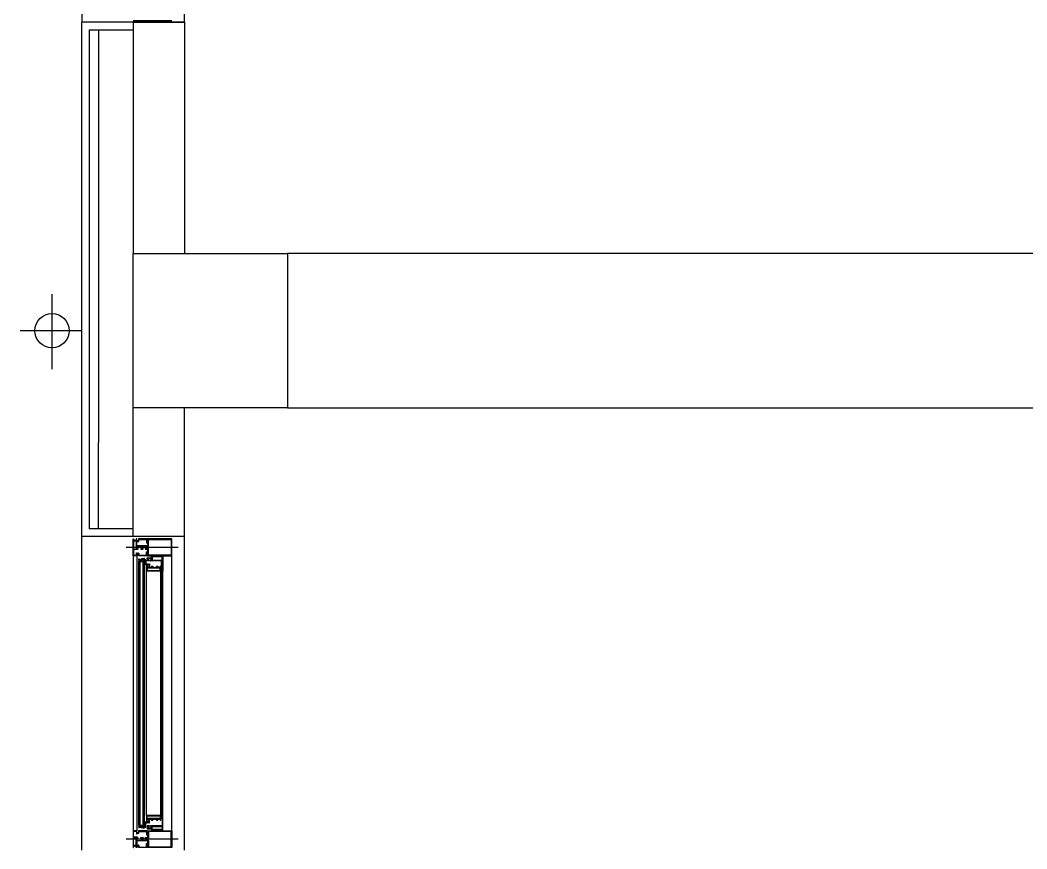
# Model space of a CAD drawing. Header units: millimetres. Extents: x 8456 to 190005487, y 619 to 455456909.
# Drawn here: x 195626 to 196229, y 154340 to 154836 of the extents above; entities that cross this region are included whole.
import ezdxf

# ---------------------------------------------------------------- set-up
doc = ezdxf.new("R2010")
doc.units = ezdxf.units.MM
doc.header["$LTSCALE"] = 400
doc.header["$MEASUREMENT"] = 0
doc.layers.get('0').update_dxf_attribs({"linetype": 'CONTINUOUS'})
for name, color, linetype in [('AA-FIN2', 6, 'CONTINUOUS'), ('AA-HAT-타일', 8, 'CONTINUOUS'), ('AA-WALL-콘크리트', 2, 'CONTINUOUS'), ('AA-WID', 4, 'CONTINUOUS'), ('AA-공통-단열재', 17, 'CONTINUOUS'), ('COL', 2, 'CONTINUOUS')]:
    doc.layers.add(name, color=color, linetype=linetype)
doc.layers.add('Defpoint', color=161, linetype='CONTINUOUS', plot=False)
doc.layers.add('G-창호공차', color=31, linetype='CONTINUOUS', plot=False)

# ---------------------------------------------------------------- blocks, each defined once
blk = doc.blocks.new('A$C2DB436D3')
at = {"color": 8, "ltscale": 100}
blk.add_line((5833.54, 17257.55, 2515.73), (5833.54, 15849.55, 2515.73), dxfattribs=at)
at = {"color": 8}
for p, q in [((7047.94, 15651.55, 2515.73), (6009.54, 15651.55, 2515.73)), ((5808.12, 15552.67, 2515.73), (5808.12, 15616.74, 2515.73)), ((5833.54, 15585.55, 2515.73), (5780.8, 15585.55, 2515.73)), ((6009.54, 15519.55, 2515.73), (7047.94, 15519.55, 2515.73))]:
    blk.add_line(p, q, dxfattribs=at)
blk.add_circle((5808.12, 15585.55, 2515.73), 14.67, dxfattribs=at)
at = {"layer": 'AA-FIN2', "color": 8}
for p, q in [((5877.54, 15849.55, 2515.73), (5833.54, 15849.55, 2515.73)), ((5833.54, 15475.55, 2515.73), (5833.54, 15849.55, 2515.73)), ((5840.14, 15842.95, 2515.73), (5877.54, 15842.95, 2515.73)), ((5840.14, 15482.15, 2515.73), (5840.14, 15842.95, 2515.73)), ((5840.14, 15416.15, 2515.73), (5840.14, 15482.15, 2515.73)), ((5833.54, 15409.55, 2515.73), (5833.54, 15475.55, 2515.73)), ((5877.54, 15409.55, 2515.73), (5833.54, 15409.55, 2515.73)), ((5877.54, 15416.15, 2515.73), (5840.14, 15416.15, 2515.73))]:
    blk.add_line(p, q, dxfattribs=at)
at = {"layer": 'AA-HAT-타일', "color": 8}
for p, q in [((5921.54, 15849.55, 2515.73), (5921.54, 17257.55, 2515.73)), ((5833.54, 15141.15, 2515.73), (5833.54, 15409.55, 2515.73)), ((5921.54, 15141.15, 2515.73), (5921.54, 15409.55, 2515.73))]:
    blk.add_line(p, q, dxfattribs=at)
at = {"layer": 'AA-WALL-콘크리트', "color": 8, "linetype": 'ByBlock', "ltscale": 10}
blk.add_line((5921.54, 15849.55, 2515.73), (5877.54, 15849.55, 2515.73), dxfattribs=at)
at = {"layer": 'AA-WID', "color": 8}
for p, q in [((5915.86, 15400.2, 2515.73), (5871.58, 15400.2, 2515.73)), ((5877.54, 15393.05, 2515.73), (5877.54, 15407.35, 2515.73)), ((5877.54, 15407.35, 2515.73), (5877.87, 15407.35, 2515.73)), ((5877.87, 15407.35, 2515.73), (5877.87, 15405.92, 2515.73)), ((5877.87, 15405.37, 2515.73), (5877.87, 15398.93, 2515.73)), ((5877.98, 15405.81, 2515.73), (5879.95, 15405.81, 2515.73)), ((5879.95, 15405.48, 2515.73), (5877.98, 15405.48, 2515.73)), ((5880.07, 15406.16, 2515.73), (5878.25, 15406.16, 2515.73)), ((5878.25, 15405.83, 2515.73), (5880.07, 15405.83, 2515.73)), ((5880.62, 15407.35, 2515.73), (5880.18, 15407.35, 2515.73)), ((5880.18, 15407.35, 2515.73), (5880.18, 15406.27, 2515.73)), ((5880.18, 15405.72, 2515.73), (5880.18, 15398.99, 2515.73)), ((5880.62, 15405.15, 2515.73), (5880.62, 15407.35, 2515.73)), ((5880.78, 15405.15, 2515.73), (5880.62, 15405.15, 2515.73)), ((5880.62, 15401.85, 2515.73), (5880.62, 15404.82, 2515.73)), ((5880.62, 15404.82, 2515.73), (5880.78, 15404.82, 2515.73)), ((5880.62, 15399.29, 2515.73), (5880.62, 15401.08, 2515.73)), ((5880.69, 15399.26, 2515.73), (5880.69, 15399.59, 2515.73)), ((5880.69, 15399.59, 2515.73), (5881.13, 15399.59, 2515.73)), ((5881.94, 15405.7, 2515.73), (5880.73, 15405.7, 2515.73)), ((5880.73, 15405.7, 2515.73), (5880.73, 15405.26, 2515.73)), ((5880.73, 15405.26, 2515.73), (5882.16, 15405.26, 2515.73)), ((5880.73, 15401.19, 2515.73), (5884.25, 15401.19, 2515.73)), ((5886.82, 15401.63, 2515.73), (5880.84, 15401.63, 2515.73)), ((5881.94, 15407.13, 2515.73), (5881.94, 15405.7, 2515.73)), ((5889.35, 15407.35, 2515.73), (5882.16, 15407.35, 2515.73)), ((5882.38, 15405.48, 2515.73), (5882.38, 15406.91, 2515.73)), ((5882.38, 15406.91, 2515.73), (5888.85, 15406.91, 2515.73)), ((5884.36, 15401.08, 2515.73), (5884.36, 15399.28, 2515.73)), ((5884.8, 15399.39, 2515.73), (5884.8, 15401.02, 2515.73)), ((5884.98, 15401.19, 2515.73), (5885.57, 15401.19, 2515.73)), ((5885.68, 15401.08, 2515.73), (5885.68, 15401.03, 2515.73)), ((5886.01, 15401.03, 2515.73), (5886.01, 15401.08, 2515.73)), ((5886.12, 15401.19, 2515.73), (5887.66, 15401.19, 2515.73)), ((5886.89, 15401.57, 2515.73), (5886.82, 15401.63, 2515.73)), ((5886.96, 15401.63, 2515.73), (5886.89, 15401.57, 2515.73)), ((5889.97, 15401.63, 2515.73), (5886.96, 15401.63, 2515.73)), ((5887.77, 15401.08, 2515.73), (5887.77, 15401.03, 2515.73)), ((5888.1, 15401.03, 2515.73), (5888.1, 15401.08, 2515.73)), ((5888.21, 15401.19, 2515.73), (5888.8, 15401.19, 2515.73)), ((5888.85, 15406.91, 2515.73), (5888.85, 15403.94, 2515.73)), ((5888.85, 15403.94, 2515.73), (5889.35, 15403.94, 2515.73)), ((5888.98, 15401.02, 2515.73), (5888.98, 15399.39, 2515.73)), ((5889.35, 15405.26, 2515.73), (5889.35, 15407.35, 2515.73)), ((5889.35, 15403.94, 2515.73), (5889.35, 15404.6, 2515.73)), ((5889.42, 15407.35, 2515.73), (5889.42, 15405.38, 2515.73)), ((5910.54, 15407.35, 2515.73), (5889.42, 15407.35, 2515.73)), ((5889.42, 15404.48, 2515.73), (5889.42, 15403.72, 2515.73)), ((5889.53, 15403.61, 2515.73), (5889.97, 15403.61, 2515.73)), ((5889.53, 15399.43, 2515.73), (5889.53, 15400.97, 2515.73)), ((5889.64, 15401.08, 2515.73), (5890.52, 15401.08, 2515.73)), ((5889.66, 15405.38, 2515.73), (5889.66, 15405.59, 2515.73)), ((5889.66, 15405.59, 2515.73), (5890.01, 15405.59, 2515.73)), ((5889.66, 15404.27, 2515.73), (5889.66, 15404.48, 2515.73)), ((5890.01, 15404.27, 2515.73), (5889.66, 15404.27, 2515.73)), ((5889.67, 15405.45, 2515.73), (5889.67, 15405.26, 2515.73)), ((5889.67, 15404.6, 2515.73), (5889.67, 15404.42, 2515.73)), ((5889.89, 15405.56, 2515.73), (5889.78, 15405.56, 2515.73)), ((5889.78, 15404.31, 2515.73), (5889.89, 15404.31, 2515.73)), ((5890, 15404.42, 2515.73), (5890, 15405.45, 2515.73)), ((5890.01, 15405.59, 2515.73), (5890.01, 15404.27, 2515.73)), ((5890.08, 15403.5, 2515.73), (5890.08, 15401.74, 2515.73)), ((5890.63, 15401.19, 2515.73), (5890.63, 15406.69, 2515.73)), ((5890.74, 15406.8, 2515.73), (5909.88, 15406.8, 2515.73)), ((5909.99, 15406.69, 2515.73), (5909.99, 15393.71, 2515.73)), ((5910.54, 15393.05, 2515.73), (5910.54, 15407.35, 2515.73)), ((5877.54, 15393.05, 2515.73), (5877.54, 15157.65, 2515.73)), ((5880.62, 15393.05, 2515.73), (5877.54, 15393.05, 2515.73)), ((5877.87, 15398.16, 2515.73), (5877.87, 15393.49, 2515.73)), ((5877.98, 15393.38, 2515.73), (5880.18, 15393.38, 2515.73)), ((5878.09, 15398.71, 2515.73), (5881.02, 15398.71, 2515.73)), ((5881.13, 15398.38, 2515.73), (5878.09, 15398.38, 2515.73)), ((5880.29, 15393.49, 2515.73), (5880.29, 15395.58, 2515.73)), ((5880.29, 15395.58, 2515.73), (5880.78, 15395.58, 2515.73)), ((5880.4, 15398.77, 2515.73), (5880.95, 15398.77, 2515.73)), ((5880.78, 15395.25, 2515.73), (5880.62, 15395.25, 2515.73)), ((5880.62, 15395.25, 2515.73), (5880.62, 15393.05, 2515.73)), ((5880.62, 15393.05, 2515.73), (5880.62, 15157.65, 2515.73)), ((5881.02, 15399.15, 2515.73), (5880.69, 15399.26, 2515.73)), ((5880.95, 15399.1, 2515.73), (5880.69, 15399.19, 2515.73)), ((5880.73, 15394.7, 2515.73), (5880.73, 15395.14, 2515.73)), ((5880.73, 15395.14, 2515.73), (5882.16, 15395.14, 2515.73)), ((5881.94, 15394.7, 2515.73), (5880.73, 15394.7, 2515.73)), ((5880.95, 15398.77, 2515.73), (5880.95, 15399.1, 2515.73)), ((5881.02, 15398.71, 2515.73), (5881.02, 15399.15, 2515.73)), ((5881.35, 15399.37, 2515.73), (5881.35, 15398.6, 2515.73)), ((5881.94, 15393.27, 2515.73), (5881.94, 15394.7, 2515.73)), ((5889.35, 15393.05, 2515.73), (5882.16, 15393.05, 2515.73)), ((5882.38, 15394.92, 2515.73), (5882.38, 15393.49, 2515.73)), ((5882.38, 15393.49, 2515.73), (5888.85, 15393.49, 2515.73)), ((5884.3, 15399.18, 2515.73), (5884.14, 15399.1, 2515.73)), ((5884.14, 15399.1, 2515.73), (5884.14, 15398.77, 2515.73)), ((5884.14, 15398.77, 2515.73), (5885.9, 15398.77, 2515.73)), ((5885.57, 15399.21, 2515.73), (5884.98, 15399.21, 2515.73)), ((5885.68, 15399.38, 2515.73), (5885.68, 15399.32, 2515.73)), ((5886.01, 15398.88, 2515.73), (5886.01, 15399.38, 2515.73)), ((5887.77, 15399.38, 2515.73), (5887.77, 15398.88, 2515.73)), ((5887.88, 15398.77, 2515.73), (5889.97, 15398.77, 2515.73)), ((5888.1, 15399.32, 2515.73), (5888.1, 15399.38, 2515.73)), ((5888.8, 15399.21, 2515.73), (5888.21, 15399.21, 2515.73)), ((5888.85, 15393.49, 2515.73), (5888.85, 15396.46, 2515.73)), ((5888.85, 15396.46, 2515.73), (5889.35, 15396.46, 2515.73)), ((5889.35, 15396.46, 2515.73), (5889.35, 15395.8, 2515.73)), ((5889.35, 15395.14, 2515.73), (5889.35, 15393.05, 2515.73)), ((5889.42, 15397, 2515.73), (5889.42, 15395.92, 2515.73)), ((5889.42, 15395.02, 2515.73), (5889.42, 15393.05, 2515.73)), ((5889.42, 15393.05, 2515.73), (5910.54, 15393.05, 2515.73)), ((5889.42, 15390.41, 2515.73), (5889.42, 15391.18, 2515.73)), ((5889.42, 15391.18, 2515.73), (5891.77, 15391.18, 2515.73)), ((5890.52, 15399.32, 2515.73), (5889.64, 15399.32, 2515.73)), ((5889.66, 15395.92, 2515.73), (5889.66, 15396.13, 2515.73)), ((5889.66, 15396.13, 2515.73), (5890.01, 15396.13, 2515.73)), ((5889.66, 15394.81, 2515.73), (5889.66, 15395.02, 2515.73)), ((5890.01, 15394.81, 2515.73), (5889.66, 15394.81, 2515.73)), ((5889.67, 15395.8, 2515.73), (5889.67, 15395.99, 2515.73)), ((5889.67, 15394.96, 2515.73), (5889.67, 15395.14, 2515.73)), ((5889.75, 15396.68, 2515.73), (5889.75, 15397, 2515.73)), ((5889.78, 15396.1, 2515.73), (5889.89, 15396.1, 2515.73)), ((5889.89, 15394.85, 2515.73), (5889.78, 15394.85, 2515.73)), ((5889.97, 15396.57, 2515.73), (5889.86, 15396.57, 2515.73)), ((5890, 15395.99, 2515.73), (5890, 15394.96, 2515.73)), ((5890.01, 15396.13, 2515.73), (5890.01, 15394.81, 2515.73)), ((5890.08, 15398.66, 2515.73), (5890.08, 15396.68, 2515.73)), ((5890.63, 15393.71, 2515.73), (5890.63, 15399.21, 2515.73)), ((5909.88, 15393.6, 2515.73), (5890.74, 15393.6, 2515.73)), ((5891.77, 15391.18, 2515.73), (5891.84, 15391.12, 2515.73)), ((5891.84, 15391.12, 2515.73), (5891.91, 15391.18, 2515.73)), ((5891.91, 15391.18, 2515.73), (5893.05, 15391.18, 2515.73)), ((5893.16, 15391.29, 2515.73), (5893.16, 15392.39, 2515.73)), ((5893.16, 15392.39, 2515.73), (5894.92, 15392.39, 2515.73)), ((5893.71, 15391.95, 2515.73), (5893.71, 15389.2, 2515.73)), ((5902.4, 15391.95, 2515.73), (5893.71, 15391.95, 2515.73)), ((5894.92, 15392.39, 2515.73), (5894.92, 15392.83, 2515.73)), ((5895.36, 15392.83, 2515.73), (5895.36, 15392.39, 2515.73)), ((5895.36, 15392.39, 2515.73), (5901.08, 15392.39, 2515.73)), ((5901.08, 15392.39, 2515.73), (5901.08, 15392.83, 2515.73)), ((5901.52, 15392.83, 2515.73), (5901.52, 15392.39, 2515.73)), ((5901.52, 15392.39, 2515.73), (5902.84, 15392.39, 2515.73)), ((5902.4, 15389.2, 2515.73), (5902.4, 15391.95, 2515.73)), ((5902.84, 15392.39, 2515.73), (5902.84, 15379.85, 2515.73)), ((5910.54, 15157.65, 2515.73), (5910.54, 15393.05, 2515.73)), ((5882.38, 15389.44, 2515.73), (5882.38, 15390.3, 2515.73)), ((5884.36, 15389.44, 2515.73), (5882.38, 15389.44, 2515.73)), ((5882.38, 15162.57, 2515.73), (5882.38, 15388.13, 2515.73)), ((5882.38, 15388.13, 2515.73), (5887.22, 15388.13, 2515.73)), ((5882.44, 15390.37, 2515.73), (5882.64, 15390.37, 2515.73)), ((5882.6, 15388.13, 2515.73), (5887.88, 15388.67, 2515.73)), ((5887.88, 15388.67, 2515.73), (5882.6, 15388.67, 2515.73)), ((5882.6, 15388.67, 2515.73), (5882.6, 15388.13, 2515.73)), ((5882.6, 15388.13, 2515.73), (5887.88, 15388.13, 2515.73)), ((5882.71, 15390.3, 2515.73), (5882.71, 15389.88, 2515.73)), ((5882.71, 15389.88, 2515.73), (5884.76, 15389.88, 2515.73)), ((5883.48, 15162.57, 2515.73), (5883.48, 15388.13, 2515.73)), ((5884.36, 15388.67, 2515.73), (5884.36, 15389.44, 2515.73)), ((5885.09, 15388.67, 2515.73), (5884.36, 15388.67, 2515.73)), ((5887.88, 15389.44, 2515.73), (5884.65, 15389.44, 2515.73)), ((5884.65, 15389.44, 2515.73), (5884.65, 15388.96, 2515.73)), ((5884.65, 15388.96, 2515.73), (5885.09, 15388.96, 2515.73)), ((5884.76, 15389.88, 2515.73), (5884.76, 15390.59, 2515.73)), ((5884.76, 15390.59, 2515.73), (5885.42, 15390.59, 2515.73)), ((5885.09, 15388.96, 2515.73), (5885.09, 15388.67, 2515.73)), ((5885.42, 15390.21, 2515.73), (5885.2, 15390.21, 2515.73)), ((5885.2, 15390.21, 2515.73), (5885.2, 15389.88, 2515.73)), ((5885.2, 15389.88, 2515.73), (5885.52, 15389.88, 2515.73)), ((5885.52, 15389.88, 2515.73), (5886.01, 15389.88, 2515.73)), ((5885.53, 15390.48, 2515.73), (5885.53, 15390.32, 2515.73)), ((5887.22, 15388.13, 2515.73), (5885.9, 15388.13, 2515.73)), ((5886.01, 15389.88, 2515.73), (5886.01, 15390.59, 2515.73)), ((5886.01, 15390.59, 2515.73), (5887, 15390.59, 2515.73)), ((5886.12, 15162.57, 2515.73), (5886.12, 15388.13, 2515.73)), ((5887, 15390.21, 2515.73), (5886.45, 15390.21, 2515.73)), ((5886.45, 15390.21, 2515.73), (5886.45, 15389.88, 2515.73)), ((5886.45, 15389.88, 2515.73), (5888.32, 15389.88, 2515.73)), ((5887.11, 15390.48, 2515.73), (5887.11, 15390.32, 2515.73)), ((5887.22, 15162.57, 2515.73), (5887.22, 15388.13, 2515.73)), ((5887.44, 15388.67, 2515.73), (5887.44, 15388.96, 2515.73)), ((5887.44, 15388.96, 2515.73), (5887.88, 15388.96, 2515.73)), ((5887.88, 15388.67, 2515.73), (5887.44, 15388.67, 2515.73)), ((5887.88, 15388.96, 2515.73), (5887.88, 15389.44, 2515.73)), ((5887.88, 15388.13, 2515.73), (5887.88, 15388.67, 2515.73)), ((5887.88, 15385.63, 2515.73), (5887.88, 15388.67, 2515.73)), ((5888.98, 15385.63, 2515.73), (5887.88, 15385.63, 2515.73)), ((5888.32, 15389.88, 2515.73), (5888.32, 15386.07, 2515.73)), ((5888.32, 15386.07, 2515.73), (5889.75, 15386.07, 2515.73)), ((5888.87, 15383.15, 2515.73), (5888.98, 15383.15, 2515.73)), ((5888.98, 15382.82, 2515.73), (5888.87, 15382.82, 2515.73)), ((5888.98, 15384.1, 2515.73), (5888.98, 15385.63, 2515.73)), ((5889.42, 15384.49, 2515.73), (5888.98, 15384.49, 2515.73)), ((5889.05, 15384.03, 2515.73), (5888.98, 15384.1, 2515.73)), ((5888.98, 15383.97, 2515.73), (5889.05, 15384.03, 2515.73)), ((5888.98, 15383.15, 2515.73), (5888.98, 15383.97, 2515.73)), ((5888.98, 15170.85, 2515.73), (5888.98, 15382.82, 2515.73)), ((5888.98, 15379.85, 2515.73), (5888.98, 15382.82, 2515.73)), ((5889.42, 15388.76, 2515.73), (5889.42, 15389.53, 2515.73)), ((5891.16, 15388.76, 2515.73), (5889.42, 15388.76, 2515.73)), ((5889.42, 15385, 2515.73), (5889.42, 15384.93, 2515.73)), ((5889.42, 15384.49, 2515.73), (5889.42, 15383.57, 2515.73)), ((5889.42, 15383.13, 2515.73), (5889.42, 15383.06, 2515.73)), ((5900.64, 15382.49, 2515.73), (5889.42, 15382.49, 2515.73)), ((5889.42, 15382.49, 2515.73), (5889.42, 15380.29, 2515.73)), ((5889.53, 15389.64, 2515.73), (5889.53, 15389.64, 2515.73)), ((5890.83, 15385.13, 2515.73), (5889.55, 15385.13, 2515.73)), ((5889.55, 15382.93, 2515.73), (5890.83, 15382.93, 2515.73)), ((5889.75, 15385.85, 2515.73), (5889.56, 15385.85, 2515.73)), ((5889.56, 15385.57, 2515.73), (5890.91, 15385.57, 2515.73)), ((5889.97, 15390.74, 2515.73), (5889.64, 15390.74, 2515.73)), ((5889.64, 15390.74, 2515.73), (5889.64, 15390.41, 2515.73)), ((5889.64, 15389.53, 2515.73), (5889.64, 15389.2, 2515.73)), ((5889.64, 15389.2, 2515.73), (5889.97, 15389.2, 2515.73)), ((5889.97, 15389.2, 2515.73), (5889.97, 15390.74, 2515.73)), ((5890.41, 15390.63, 2515.73), (5890.41, 15389.31, 2515.73)), ((5891.05, 15390.74, 2515.73), (5890.52, 15390.74, 2515.73)), ((5890.52, 15389.2, 2515.73), (5891.05, 15389.2, 2515.73)), ((5890.72, 15386.07, 2515.73), (5891.4, 15386.07, 2515.73)), ((5890.91, 15385.85, 2515.73), (5890.72, 15385.85, 2515.73)), ((5891.29, 15384.6, 2515.73), (5890.85, 15384.6, 2515.73)), ((5890.85, 15383.46, 2515.73), (5891.29, 15383.46, 2515.73)), ((5890.96, 15384.93, 2515.73), (5890.96, 15385, 2515.73)), ((5890.96, 15383.06, 2515.73), (5890.96, 15383.13, 2515.73)), ((5891.05, 15390.63, 2515.73), (5891.05, 15390.74, 2515.73)), ((5891.05, 15389.2, 2515.73), (5891.05, 15389.31, 2515.73)), ((5892.41, 15390.74, 2515.73), (5891.27, 15390.74, 2515.73)), ((5891.27, 15390.74, 2515.73), (5891.27, 15390.63, 2515.73)), ((5891.27, 15389.31, 2515.73), (5891.27, 15388.87, 2515.73)), ((5891.4, 15386.07, 2515.73), (5891.4, 15384.71, 2515.73)), ((5891.4, 15383.35, 2515.73), (5891.4, 15382.93, 2515.73)), ((5891.4, 15382.93, 2515.73), (5893.27, 15382.93, 2515.73)), ((5892.41, 15390.63, 2515.73), (5892.41, 15390.74, 2515.73)), ((5892.41, 15388.87, 2515.73), (5892.41, 15389.31, 2515.73)), ((5902.18, 15388.76, 2515.73), (5892.52, 15388.76, 2515.73)), ((5893.16, 15390.74, 2515.73), (5892.63, 15390.74, 2515.73)), ((5892.63, 15390.74, 2515.73), (5892.63, 15390.63, 2515.73)), ((5892.63, 15389.31, 2515.73), (5892.63, 15389.2, 2515.73)), ((5892.63, 15389.2, 2515.73), (5893.16, 15389.2, 2515.73)), ((5893.27, 15389.31, 2515.73), (5893.27, 15390.63, 2515.73)), ((5893.27, 15382.93, 2515.73), (5893.27, 15384.03, 2515.73)), ((5893.27, 15384.03, 2515.73), (5894.26, 15384.03, 2515.73)), ((5893.71, 15389.2, 2515.73), (5902.4, 15389.2, 2515.73)), ((5894.26, 15383.59, 2515.73), (5893.71, 15383.59, 2515.73)), ((5893.71, 15383.59, 2515.73), (5893.71, 15382.93, 2515.73)), ((5893.71, 15382.93, 2515.73), (5898.11, 15382.93, 2515.73)), ((5894.26, 15384.03, 2515.73), (5894.26, 15383.59, 2515.73)), ((5897.56, 15383.59, 2515.73), (5897.56, 15384.03, 2515.73)), ((5897.56, 15384.03, 2515.73), (5898.55, 15384.03, 2515.73)), ((5898.11, 15383.59, 2515.73), (5897.56, 15383.59, 2515.73)), ((5898.11, 15382.93, 2515.73), (5898.11, 15383.59, 2515.73)), ((5898.55, 15384.03, 2515.73), (5898.55, 15382.93, 2515.73)), ((5898.55, 15382.93, 2515.73), (5900.64, 15382.93, 2515.73)), ((5900.64, 15382.93, 2515.73), (5900.64, 15384.03, 2515.73)), ((5900.64, 15384.03, 2515.73), (5901.08, 15384.03, 2515.73)), ((5900.64, 15380.29, 2515.73), (5900.64, 15382.49, 2515.73)), ((5901.08, 15384.03, 2515.73), (5901.08, 15379.85, 2515.73)), ((5901.74, 15167.88, 2515.73), (5901.74, 15388.76, 2515.73)), ((5901.74, 15381.72, 2515.73), (5901.74, 15382.49, 2515.73)), ((5901.74, 15382.49, 2515.73), (5902.4, 15382.49, 2515.73)), ((5902.4, 15382.49, 2515.73), (5902.4, 15388.54, 2515.73)), ((5901.08, 15379.85, 2515.73), (5888.98, 15379.85, 2515.73)), ((5889.42, 15380.29, 2515.73), (5900.64, 15380.29, 2515.73)), ((5901.08, 15170.85, 2515.73), (5901.08, 15379.85, 2515.73)), ((5901.74, 15379.85, 2515.73), (5901.74, 15380.62, 2515.73)), ((5902.84, 15379.85, 2515.73), (5901.74, 15379.85, 2515.73)), ((5902.4, 15382.05, 2515.73), (5902.07, 15382.05, 2515.73)), ((5902.07, 15382.05, 2515.73), (5902.07, 15381.72, 2515.73)), ((5902.07, 15380.62, 2515.73), (5902.07, 15380.29, 2515.73)), ((5902.07, 15380.29, 2515.73), (5902.4, 15380.29, 2515.73)), ((5902.4, 15380.29, 2515.73), (5902.4, 15382.05, 2515.73)), ((5902.84, 15167.88, 2515.73), (5902.84, 15379.85, 2515.73)), ((5888.98, 15167.88, 2515.73), (5888.87, 15167.88, 2515.73)), ((5888.87, 15167.55, 2515.73), (5888.98, 15167.55, 2515.73)), ((5901.08, 15170.85, 2515.73), (5888.98, 15170.85, 2515.73)), ((5888.98, 15170.85, 2515.73), (5888.98, 15167.88, 2515.73)), ((5888.98, 15167.55, 2515.73), (5888.98, 15166.74, 2515.73)), ((5889.42, 15168.21, 2515.73), (5889.42, 15170.41, 2515.73)), ((5889.42, 15170.41, 2515.73), (5900.64, 15170.41, 2515.73)), ((5900.64, 15168.21, 2515.73), (5889.42, 15168.21, 2515.73)), ((5889.42, 15167.57, 2515.73), (5889.42, 15167.64, 2515.73)), ((5889.42, 15166.21, 2515.73), (5889.42, 15167.13, 2515.73)), ((5889.55, 15167.77, 2515.73), (5890.83, 15167.77, 2515.73)), ((5890.85, 15167.24, 2515.73), (5891.29, 15167.24, 2515.73)), ((5890.96, 15167.64, 2515.73), (5890.96, 15167.57, 2515.73)), ((5891.4, 15167.35, 2515.73), (5891.4, 15167.77, 2515.73)), ((5891.4, 15167.77, 2515.73), (5893.27, 15167.77, 2515.73)), ((5893.27, 15167.77, 2515.73), (5893.27, 15166.67, 2515.73)), ((5893.71, 15167.11, 2515.73), (5893.71, 15167.77, 2515.73)), ((5893.71, 15167.77, 2515.73), (5898.11, 15167.77, 2515.73)), ((5894.26, 15167.11, 2515.73), (5893.71, 15167.11, 2515.73)), ((5894.26, 15166.67, 2515.73), (5894.26, 15167.11, 2515.73)), ((5898.11, 15167.11, 2515.73), (5897.56, 15167.11, 2515.73)), ((5897.56, 15167.11, 2515.73), (5897.56, 15166.67, 2515.73)), ((5898.11, 15167.77, 2515.73), (5898.11, 15167.11, 2515.73)), ((5898.55, 15166.67, 2515.73), (5898.55, 15167.77, 2515.73)), ((5898.55, 15167.77, 2515.73), (5900.64, 15167.77, 2515.73)), ((5900.64, 15170.41, 2515.73), (5900.64, 15168.21, 2515.73)), ((5900.64, 15167.77, 2515.73), (5900.64, 15166.67, 2515.73)), ((5901.08, 15166.67, 2515.73), (5901.08, 15170.85, 2515.73)), ((5901.74, 15170.85, 2515.73), (5901.74, 15170.08, 2515.73)), ((5902.84, 15170.85, 2515.73), (5901.74, 15170.85, 2515.73)), ((5901.74, 15168.98, 2515.73), (5901.74, 15168.21, 2515.73)), ((5901.74, 15168.21, 2515.73), (5902.4, 15168.21, 2515.73)), ((5902.07, 15170.08, 2515.73), (5902.07, 15170.41, 2515.73)), ((5902.07, 15170.41, 2515.73), (5902.4, 15170.41, 2515.73)), ((5902.07, 15168.65, 2515.73), (5902.07, 15168.98, 2515.73)), ((5902.4, 15168.65, 2515.73), (5902.07, 15168.65, 2515.73)), ((5902.4, 15170.41, 2515.73), (5902.4, 15168.65, 2515.73)), ((5902.4, 15168.21, 2515.73), (5902.4, 15162.16, 2515.73)), ((5902.84, 15158.31, 2515.73), (5902.84, 15170.85, 2515.73)), ((5882.38, 15162.57, 2515.73), (5887.22, 15162.57, 2515.73)), ((5884.36, 15161.26, 2515.73), (5882.38, 15161.26, 2515.73)), ((5882.38, 15161.26, 2515.73), (5882.38, 15160.4, 2515.73)), ((5882.44, 15160.34, 2515.73), (5882.64, 15160.34, 2515.73)), ((5882.6, 15162.57, 2515.73), (5887.88, 15162.03, 2515.73)), ((5882.6, 15162.57, 2515.73), (5887.88, 15162.57, 2515.73)), ((5882.6, 15162.03, 2515.73), (5882.6, 15162.57, 2515.73)), ((5887.88, 15162.03, 2515.73), (5882.6, 15162.03, 2515.73)), ((5882.71, 15160.4, 2515.73), (5882.71, 15160.82, 2515.73)), ((5882.71, 15160.82, 2515.73), (5884.76, 15160.82, 2515.73)), ((5885.09, 15162.03, 2515.73), (5884.36, 15162.03, 2515.73)), ((5884.36, 15162.03, 2515.73), (5884.36, 15161.26, 2515.73)), ((5884.65, 15161.26, 2515.73), (5884.65, 15161.74, 2515.73)), ((5884.65, 15161.74, 2515.73), (5885.09, 15161.74, 2515.73)), ((5887.88, 15161.26, 2515.73), (5884.65, 15161.26, 2515.73)), ((5884.76, 15160.82, 2515.73), (5884.76, 15160.12, 2515.73)), ((5884.76, 15160.12, 2515.73), (5885.42, 15160.12, 2515.73)), ((5885.09, 15161.74, 2515.73), (5885.09, 15162.03, 2515.73)), ((5885.2, 15160.49, 2515.73), (5885.2, 15160.82, 2515.73)), ((5885.2, 15160.82, 2515.73), (5885.52, 15160.82, 2515.73)), ((5885.42, 15160.49, 2515.73), (5885.2, 15160.49, 2515.73)), ((5885.52, 15160.82, 2515.73), (5886.01, 15160.82, 2515.73)), ((5885.53, 15160.23, 2515.73), (5885.53, 15160.38, 2515.73)), ((5887.22, 15162.57, 2515.73), (5885.9, 15162.57, 2515.73)), ((5886.01, 15160.82, 2515.73), (5886.01, 15160.12, 2515.73)), ((5886.01, 15160.12, 2515.73), (5887, 15160.12, 2515.73)), ((5886.45, 15160.49, 2515.73), (5886.45, 15160.82, 2515.73)), ((5886.45, 15160.82, 2515.73), (5888.32, 15160.82, 2515.73)), ((5887, 15160.49, 2515.73), (5886.45, 15160.49, 2515.73)), ((5887.11, 15160.23, 2515.73), (5887.11, 15160.38, 2515.73)), ((5887.88, 15162.03, 2515.73), (5887.44, 15162.03, 2515.73)), ((5887.44, 15162.03, 2515.73), (5887.44, 15161.74, 2515.73)), ((5887.44, 15161.74, 2515.73), (5887.88, 15161.74, 2515.73)), ((5888.98, 15165.08, 2515.73), (5887.88, 15165.08, 2515.73)), ((5887.88, 15165.08, 2515.73), (5887.88, 15162.03, 2515.73)), ((5887.88, 15162.57, 2515.73), (5887.88, 15162.03, 2515.73)), ((5887.88, 15161.74, 2515.73), (5887.88, 15161.26, 2515.73)), ((5888.32, 15160.82, 2515.73), (5888.32, 15164.64, 2515.73)), ((5888.32, 15164.64, 2515.73), (5889.75, 15164.64, 2515.73)), ((5888.98, 15166.74, 2515.73), (5889.05, 15166.67, 2515.73)), ((5889.05, 15166.67, 2515.73), (5888.98, 15166.61, 2515.73)), ((5888.98, 15166.61, 2515.73), (5888.98, 15165.08, 2515.73)), ((5889.42, 15166.21, 2515.73), (5888.98, 15166.21, 2515.73)), ((5889.42, 15165.7, 2515.73), (5889.42, 15165.77, 2515.73)), ((5891.16, 15161.94, 2515.73), (5889.42, 15161.94, 2515.73)), ((5889.42, 15161.94, 2515.73), (5889.42, 15161.17, 2515.73)), ((5889.42, 15160.29, 2515.73), (5889.42, 15159.52, 2515.73)), ((5889.42, 15159.52, 2515.73), (5891.77, 15159.52, 2515.73)), ((5889.53, 15161.06, 2515.73), (5889.53, 15161.06, 2515.73)), ((5890.83, 15165.57, 2515.73), (5889.55, 15165.57, 2515.73)), ((5889.56, 15165.13, 2515.73), (5890.91, 15165.13, 2515.73)), ((5889.75, 15164.86, 2515.73), (5889.56, 15164.86, 2515.73)), ((5889.64, 15161.17, 2515.73), (5889.64, 15161.5, 2515.73)), ((5889.64, 15161.5, 2515.73), (5889.97, 15161.5, 2515.73)), ((5889.64, 15159.96, 2515.73), (5889.64, 15160.29, 2515.73)), ((5889.97, 15159.96, 2515.73), (5889.64, 15159.96, 2515.73)), ((5889.97, 15161.5, 2515.73), (5889.97, 15159.96, 2515.73)), ((5890.41, 15160.07, 2515.73), (5890.41, 15161.39, 2515.73)), ((5890.52, 15161.5, 2515.73), (5891.05, 15161.5, 2515.73)), ((5891.05, 15159.96, 2515.73), (5890.52, 15159.96, 2515.73)), ((5890.91, 15164.86, 2515.73), (5890.72, 15164.86, 2515.73)), ((5890.72, 15164.64, 2515.73), (5891.4, 15164.64, 2515.73)), ((5891.29, 15166.1, 2515.73), (5890.85, 15166.1, 2515.73)), ((5890.96, 15165.77, 2515.73), (5890.96, 15165.7, 2515.73)), ((5891.05, 15161.5, 2515.73), (5891.05, 15161.39, 2515.73)), ((5891.05, 15160.07, 2515.73), (5891.05, 15159.96, 2515.73)), ((5891.27, 15161.39, 2515.73), (5891.27, 15161.83, 2515.73)), ((5891.27, 15159.96, 2515.73), (5891.27, 15160.07, 2515.73)), ((5892.41, 15159.96, 2515.73), (5891.27, 15159.96, 2515.73)), ((5891.4, 15164.64, 2515.73), (5891.4, 15165.99, 2515.73)), ((5891.77, 15159.52, 2515.73), (5891.84, 15159.59, 2515.73)), ((5891.84, 15159.59, 2515.73), (5891.91, 15159.52, 2515.73)), ((5891.91, 15159.52, 2515.73), (5893.05, 15159.52, 2515.73)), ((5892.41, 15161.83, 2515.73), (5892.41, 15161.39, 2515.73)), ((5892.41, 15160.07, 2515.73), (5892.41, 15159.96, 2515.73)), ((5902.18, 15161.94, 2515.73), (5892.52, 15161.94, 2515.73)), ((5892.63, 15161.39, 2515.73), (5892.63, 15161.5, 2515.73)), ((5892.63, 15161.5, 2515.73), (5893.16, 15161.5, 2515.73)), ((5892.63, 15159.96, 2515.73), (5892.63, 15160.07, 2515.73)), ((5893.16, 15159.96, 2515.73), (5892.63, 15159.96, 2515.73)), ((5893.16, 15159.41, 2515.73), (5893.16, 15158.31, 2515.73)), ((5893.27, 15166.67, 2515.73), (5894.26, 15166.67, 2515.73)), ((5893.27, 15161.39, 2515.73), (5893.27, 15160.07, 2515.73)), ((5893.71, 15158.75, 2515.73), (5893.71, 15161.5, 2515.73)), ((5893.71, 15161.5, 2515.73), (5902.4, 15161.5, 2515.73)), ((5902.4, 15158.75, 2515.73), (5893.71, 15158.75, 2515.73)), ((5897.56, 15166.67, 2515.73), (5898.55, 15166.67, 2515.73)), ((5900.64, 15166.67, 2515.73), (5901.08, 15166.67, 2515.73)), ((5902.4, 15161.5, 2515.73), (5902.4, 15158.75, 2515.73)), ((5915.86, 15150.5, 2515.73), (5871.58, 15150.5, 2515.73)), ((5880.62, 15157.65, 2515.73), (5877.54, 15157.65, 2515.73)), ((5877.54, 15157.65, 2515.73), (5877.54, 15143.35, 2515.73)), ((5877.87, 15152.55, 2515.73), (5877.87, 15157.21, 2515.73)), ((5877.87, 15145.33, 2515.73), (5877.87, 15151.78, 2515.73)), ((5877.98, 15157.32, 2515.73), (5880.18, 15157.32, 2515.73)), ((5881.13, 15152.33, 2515.73), (5878.09, 15152.33, 2515.73)), ((5878.09, 15152, 2515.73), (5881.02, 15152, 2515.73)), ((5880.18, 15144.98, 2515.73), (5880.18, 15151.71, 2515.73)), ((5880.29, 15157.21, 2515.73), (5880.29, 15155.12, 2515.73)), ((5880.29, 15155.12, 2515.73), (5880.78, 15155.12, 2515.73)), ((5880.4, 15151.93, 2515.73), (5880.95, 15151.93, 2515.73)), ((5880.62, 15155.45, 2515.73), (5880.62, 15157.65, 2515.73)), ((5880.78, 15155.45, 2515.73), (5880.62, 15155.45, 2515.73)), ((5880.62, 15151.41, 2515.73), (5880.62, 15149.62, 2515.73)), ((5880.95, 15151.6, 2515.73), (5880.69, 15151.52, 2515.73)), ((5881.02, 15151.55, 2515.73), (5880.69, 15151.44, 2515.73)), ((5880.69, 15151.44, 2515.73), (5880.69, 15151.11, 2515.73)), ((5880.69, 15151.11, 2515.73), (5881.13, 15151.11, 2515.73)), ((5881.94, 15156, 2515.73), (5880.73, 15156, 2515.73)), ((5880.73, 15156, 2515.73), (5880.73, 15155.56, 2515.73)), ((5880.73, 15155.56, 2515.73), (5882.16, 15155.56, 2515.73)), ((5880.95, 15151.93, 2515.73), (5880.95, 15151.6, 2515.73)), ((5881.02, 15152, 2515.73), (5881.02, 15151.55, 2515.73)), ((5881.35, 15151.33, 2515.73), (5881.35, 15152.11, 2515.73)), ((5881.94, 15157.43, 2515.73), (5881.94, 15156, 2515.73)), ((5889.35, 15157.65, 2515.73), (5882.16, 15157.65, 2515.73)), ((5882.38, 15155.78, 2515.73), (5882.38, 15157.21, 2515.73)), ((5882.38, 15157.21, 2515.73), (5888.85, 15157.21, 2515.73)), ((5884.14, 15151.6, 2515.73), (5884.14, 15151.93, 2515.73)), ((5884.14, 15151.93, 2515.73), (5885.9, 15151.93, 2515.73)), ((5884.3, 15151.52, 2515.73), (5884.14, 15151.6, 2515.73)), ((5884.36, 15149.62, 2515.73), (5884.36, 15151.42, 2515.73)), ((5884.8, 15151.32, 2515.73), (5884.8, 15149.69, 2515.73)), ((5885.57, 15151.49, 2515.73), (5884.98, 15151.49, 2515.73)), ((5885.68, 15151.33, 2515.73), (5885.68, 15151.38, 2515.73)), ((5886.01, 15151.82, 2515.73), (5886.01, 15151.33, 2515.73)), ((5887.77, 15151.33, 2515.73), (5887.77, 15151.82, 2515.73)), ((5887.88, 15151.93, 2515.73), (5889.97, 15151.93, 2515.73)), ((5888.1, 15151.38, 2515.73), (5888.1, 15151.33, 2515.73)), ((5888.8, 15151.49, 2515.73), (5888.21, 15151.49, 2515.73)), ((5888.85, 15157.21, 2515.73), (5888.85, 15154.24, 2515.73)), ((5888.85, 15154.24, 2515.73), (5889.35, 15154.24, 2515.73)), ((5888.98, 15149.69, 2515.73), (5888.98, 15151.32, 2515.73)), ((5889.35, 15155.56, 2515.73), (5889.35, 15157.65, 2515.73)), ((5889.35, 15154.24, 2515.73), (5889.35, 15154.9, 2515.73)), ((5889.42, 15155.68, 2515.73), (5889.42, 15157.65, 2515.73)), ((5889.42, 15157.65, 2515.73), (5910.54, 15157.65, 2515.73)), ((5889.42, 15153.7, 2515.73), (5889.42, 15154.78, 2515.73)), ((5889.53, 15151.27, 2515.73), (5889.53, 15149.73, 2515.73)), ((5890.52, 15151.38, 2515.73), (5889.64, 15151.38, 2515.73)), ((5890.01, 15155.89, 2515.73), (5889.66, 15155.89, 2515.73)), ((5889.66, 15155.89, 2515.73), (5889.66, 15155.68, 2515.73)), ((5889.66, 15154.78, 2515.73), (5889.66, 15154.57, 2515.73)), ((5889.66, 15154.57, 2515.73), (5890.01, 15154.57, 2515.73)), ((5889.67, 15155.75, 2515.73), (5889.67, 15155.56, 2515.73)), ((5889.67, 15154.9, 2515.73), (5889.67, 15154.72, 2515.73)), ((5889.75, 15154.02, 2515.73), (5889.75, 15153.7, 2515.73)), ((5889.89, 15155.86, 2515.73), (5889.78, 15155.86, 2515.73)), ((5889.78, 15154.61, 2515.73), (5889.89, 15154.61, 2515.73)), ((5889.97, 15154.13, 2515.73), (5889.86, 15154.13, 2515.73)), ((5890, 15154.72, 2515.73), (5890, 15155.75, 2515.73)), ((5890.01, 15154.57, 2515.73), (5890.01, 15155.89, 2515.73)), ((5890.08, 15152.04, 2515.73), (5890.08, 15154.02, 2515.73)), ((5890.63, 15156.99, 2515.73), (5890.63, 15151.49, 2515.73)), ((5909.88, 15157.1, 2515.73), (5890.74, 15157.1, 2515.73)), ((5893.16, 15158.31, 2515.73), (5894.92, 15158.31, 2515.73)), ((5894.92, 15158.31, 2515.73), (5894.92, 15157.87, 2515.73)), ((5895.36, 15157.87, 2515.73), (5895.36, 15158.31, 2515.73)), ((5895.36, 15158.31, 2515.73), (5901.08, 15158.31, 2515.73)), ((5901.08, 15158.31, 2515.73), (5901.08, 15157.87, 2515.73)), ((5901.52, 15157.87, 2515.73), (5901.52, 15158.31, 2515.73)), ((5901.52, 15158.31, 2515.73), (5902.84, 15158.31, 2515.73)), ((5909.99, 15144.01, 2515.73), (5909.99, 15156.99, 2515.73)), ((5910.54, 15157.65, 2515.73), (5910.54, 15143.35, 2515.73)), ((5877.54, 15143.35, 2515.73), (5877.87, 15143.35, 2515.73)), ((5877.87, 15143.35, 2515.73), (5877.87, 15144.78, 2515.73)), ((5879.95, 15145.22, 2515.73), (5877.98, 15145.22, 2515.73)), ((5877.98, 15144.89, 2515.73), (5879.95, 15144.89, 2515.73)), ((5878.25, 15144.87, 2515.73), (5880.07, 15144.87, 2515.73)), ((5880.07, 15144.54, 2515.73), (5878.25, 15144.54, 2515.73)), ((5880.18, 15143.35, 2515.73), (5880.18, 15144.43, 2515.73)), ((5880.62, 15143.35, 2515.73), (5880.18, 15143.35, 2515.73)), ((5880.62, 15148.85, 2515.73), (5880.62, 15145.88, 2515.73)), ((5880.62, 15145.88, 2515.73), (5880.78, 15145.88, 2515.73)), ((5880.78, 15145.55, 2515.73), (5880.62, 15145.55, 2515.73)), ((5880.62, 15145.55, 2515.73), (5880.62, 15143.35, 2515.73)), ((5880.73, 15149.51, 2515.73), (5884.25, 15149.51, 2515.73)), ((5880.73, 15145, 2515.73), (5880.73, 15145.44, 2515.73)), ((5880.73, 15145.44, 2515.73), (5882.16, 15145.44, 2515.73)), ((5881.94, 15145, 2515.73), (5880.73, 15145, 2515.73)), ((5886.82, 15149.07, 2515.73), (5880.84, 15149.07, 2515.73)), ((5881.94, 15143.57, 2515.73), (5881.94, 15145, 2515.73)), ((5889.35, 15143.35, 2515.73), (5882.16, 15143.35, 2515.73)), ((5882.38, 15145.22, 2515.73), (5882.38, 15143.79, 2515.73)), ((5882.38, 15143.79, 2515.73), (5888.85, 15143.79, 2515.73)), ((5884.98, 15149.51, 2515.73), (5885.57, 15149.51, 2515.73)), ((5885.68, 15149.62, 2515.73), (5885.68, 15149.68, 2515.73)), ((5886.01, 15149.68, 2515.73), (5886.01, 15149.62, 2515.73)), ((5886.12, 15149.51, 2515.73), (5887.66, 15149.51, 2515.73)), ((5886.89, 15149.14, 2515.73), (5886.82, 15149.07, 2515.73)), ((5886.96, 15149.07, 2515.73), (5886.89, 15149.14, 2515.73)), ((5889.97, 15149.07, 2515.73), (5886.96, 15149.07, 2515.73)), ((5887.77, 15149.62, 2515.73), (5887.77, 15149.68, 2515.73)), ((5888.1, 15149.68, 2515.73), (5888.1, 15149.62, 2515.73)), ((5888.21, 15149.51, 2515.73), (5888.8, 15149.51, 2515.73)), ((5888.85, 15143.79, 2515.73), (5888.85, 15146.76, 2515.73)), ((5888.85, 15146.76, 2515.73), (5889.35, 15146.76, 2515.73)), ((5889.35, 15146.76, 2515.73), (5889.35, 15146.1, 2515.73)), ((5889.35, 15145.44, 2515.73), (5889.35, 15143.35, 2515.73)), ((5889.42, 15146.22, 2515.73), (5889.42, 15146.98, 2515.73)), ((5889.42, 15143.35, 2515.73), (5889.42, 15145.32, 2515.73)), ((5910.54, 15143.35, 2515.73), (5889.42, 15143.35, 2515.73)), ((5889.53, 15147.09, 2515.73), (5889.97, 15147.09, 2515.73)), ((5889.64, 15149.62, 2515.73), (5890.52, 15149.62, 2515.73)), ((5890.01, 15146.43, 2515.73), (5889.66, 15146.43, 2515.73)), ((5889.66, 15146.43, 2515.73), (5889.66, 15146.22, 2515.73)), ((5889.66, 15145.32, 2515.73), (5889.66, 15145.11, 2515.73)), ((5889.66, 15145.11, 2515.73), (5890.01, 15145.11, 2515.73)), ((5889.67, 15146.1, 2515.73), (5889.67, 15146.29, 2515.73)), ((5889.67, 15145.26, 2515.73), (5889.67, 15145.44, 2515.73)), ((5889.78, 15146.4, 2515.73), (5889.89, 15146.4, 2515.73)), ((5889.89, 15145.15, 2515.73), (5889.78, 15145.15, 2515.73)), ((5890, 15146.29, 2515.73), (5890, 15145.26, 2515.73)), ((5890.01, 15145.11, 2515.73), (5890.01, 15146.43, 2515.73)), ((5890.08, 15147.2, 2515.73), (5890.08, 15148.96, 2515.73)), ((5890.63, 15149.51, 2515.73), (5890.63, 15144.01, 2515.73)), ((5890.74, 15143.9, 2515.73), (5909.88, 15143.9, 2515.73))]:
    blk.add_line(p, q, dxfattribs=at)
for centre, radius, start, end in [((5877.98, 15405.92, 2515.73), 0.11, 180, 270), ((5877.98, 15405.37, 2515.73), 0.11, 90, 180), ((5878.25, 15406, 2515.73), 0.165, 90, 270), ((5879.95, 15405.65, 2515.73), 0.165, 270, 90), ((5880.07, 15406.27, 2515.73), 0.11, 270, 0), ((5880.07, 15405.72, 2515.73), 0.11, 360, 90), ((5880.84, 15401.85, 2515.73), 0.22, 180, 270), ((5880.73, 15401.08, 2515.73), 0.11, 90, 180), ((5880.78, 15404.99, 2515.73), 0.165, 270, 90), ((5881.13, 15399.37, 2515.73), 0.22, 0, 90), ((5882.16, 15407.13, 2515.73), 0.22, 90, 180), ((5882.16, 15405.48, 2515.73), 0.22, 270, 0), ((5884.25, 15401.08, 2515.73), 0.11, 0, 90), ((5884.98, 15401.02, 2515.73), 0.176, 90, 180), ((5885.57, 15401.08, 2515.73), 0.11, 0, 90), ((5885.84, 15401.03, 2515.73), 0.165, 180, 0), ((5885.84, 15399.38, 2515.73), 0.165, 0, 180), ((5886.12, 15401.08, 2515.73), 0.11, 90, 180), ((5887.66, 15401.08, 2515.73), 0.11, 0, 90), ((5887.93, 15401.03, 2515.73), 0.165, 180, 0), ((5887.93, 15399.38, 2515.73), 0.165, 0, 180), ((5888.21, 15401.08, 2515.73), 0.11, 90, 180), ((5888.8, 15401.02, 2515.73), 0.176, 0, 90), ((5889.51, 15405.32, 2515.73), 0.168, 200.2778, 339.7222), ((5889.51, 15404.54, 2515.73), 0.168, 20.2778, 159.7222), ((5889.54, 15405.38, 2515.73), 0.121, 180, 0), ((5889.54, 15404.48, 2515.73), 0.121, 0, 180), ((5889.53, 15403.72, 2515.73), 0.11, 180, 270), ((5889.64, 15400.97, 2515.73), 0.11, 90, 180), ((5889.78, 15405.45, 2515.73), 0.11, 90, 180), ((5889.78, 15404.42, 2515.73), 0.11, 180, 270), ((5889.89, 15405.45, 2515.73), 0.11, 0, 90), ((5889.89, 15404.42, 2515.73), 0.11, 270, 0), ((5889.97, 15403.5, 2515.73), 0.11, 360, 90), ((5889.97, 15401.74, 2515.73), 0.11, 270, 0), ((5890.52, 15401.19, 2515.73), 0.11, 270, 0), ((5890.74, 15406.69, 2515.73), 0.11, 90, 180), ((5909.88, 15406.69, 2515.73), 0.11, 0, 90), ((5878.09, 15398.93, 2515.73), 0.22, 180, 270), ((5878.09, 15398.16, 2515.73), 0.22, 90, 180), ((5877.98, 15393.49, 2515.73), 0.11, 180, 270), ((5880.4, 15398.99, 2515.73), 0.22, 180, 270), ((5880.18, 15393.49, 2515.73), 0.11, 270, 0), ((5880.73, 15399.29, 2515.73), 0.11, 180, 251.56505), ((5880.78, 15395.42, 2515.73), 0.165, 270, 90), ((5881.13, 15398.6, 2515.73), 0.22, 270, 0), ((5882.16, 15393.27, 2515.73), 0.22, 180, 270), ((5882.16, 15394.92, 2515.73), 0.22, 0, 90), ((5884.25, 15399.28, 2515.73), 0.11, 296.56505, 0), ((5884.98, 15399.39, 2515.73), 0.176, 180, 270), ((5885.57, 15399.32, 2515.73), 0.11, 270, 360), ((5885.9, 15398.88, 2515.73), 0.11, 270, 0), ((5887.88, 15398.88, 2515.73), 0.11, 180, 270), ((5888.21, 15399.32, 2515.73), 0.11, 180, 270), ((5888.8, 15399.39, 2515.73), 0.176, 270, 0), ((5889.51, 15395.86, 2515.73), 0.168, 200.2778, 339.7222), ((5889.51, 15395.08, 2515.73), 0.168, 20.2778, 159.7222), ((5889.58, 15397, 2515.73), 0.165, 0, 180), ((5889.54, 15395.92, 2515.73), 0.121, 180, 360), ((5889.54, 15395.02, 2515.73), 0.121, 0, 180), ((5889.64, 15399.43, 2515.73), 0.11, 180, 270), ((5889.78, 15395.99, 2515.73), 0.11, 90, 180), ((5889.78, 15394.96, 2515.73), 0.11, 180, 270), ((5889.86, 15396.68, 2515.73), 0.11, 180, 270), ((5889.89, 15395.99, 2515.73), 0.11, 0, 90), ((5889.89, 15394.96, 2515.73), 0.11, 270, 0), ((5889.97, 15398.66, 2515.73), 0.11, 360, 90), ((5889.97, 15396.68, 2515.73), 0.11, 270, 0), ((5890.52, 15399.21, 2515.73), 0.11, 360, 90), ((5890.74, 15393.71, 2515.73), 0.11, 180, 270), ((5893.05, 15391.29, 2515.73), 0.11, 270, 0), ((5895.14, 15392.83, 2515.73), 0.22, 90, 180), ((5895.14, 15392.83, 2515.73), 0.22, 0, 90), ((5901.3, 15392.83, 2515.73), 0.22, 90, 180), ((5901.3, 15392.83, 2515.73), 0.22, 0, 90), ((5909.88, 15393.71, 2515.73), 0.11, 270, 360), ((5882.44, 15390.3, 2515.73), 0.066, 90, 180), ((5880.64, 15388.79, 2515.73), 1.85, 339.23698, 20.76302), ((5882.64, 15390.3, 2515.73), 0.066, 360, 90), ((5885.42, 15390.48, 2515.73), 0.11, 0, 90), ((5885.42, 15390.32, 2515.73), 0.11, 270, 0), ((5887, 15390.48, 2515.73), 0.11, 360, 90), ((5887, 15390.32, 2515.73), 0.11, 270, 0), ((5888.87, 15382.99, 2515.73), 0.165, 90, 270), ((5889.53, 15390.41, 2515.73), 0.11, 180, 0), ((5889.53, 15389.53, 2515.73), 0.11, 90, 180), ((5889.56, 15385.71, 2515.73), 0.137, 90, 180), ((5889.56, 15385.71, 2515.73), 0.138, 180, 270), ((5889.55, 15385, 2515.73), 0.132, 90, 180), ((5889.53, 15384.93, 2515.73), 0.11, 180, 270), ((5889.53, 15384.49, 2515.73), 0.11, 90, 180), ((5889.53, 15383.57, 2515.73), 0.11, 180, 270), ((5889.53, 15383.13, 2515.73), 0.11, 90, 180), ((5889.55, 15383.06, 2515.73), 0.132, 180, 270), ((5889.53, 15389.53, 2515.73), 0.11, 360, 90), ((5889.53, 15384.71, 2515.73), 0.11, 270, 90), ((5889.53, 15383.35, 2515.73), 0.11, 270, 90), ((5889.75, 15385.96, 2515.73), 0.11, 360, 90), ((5889.75, 15385.96, 2515.73), 0.11, 270, 0), ((5890.52, 15390.63, 2515.73), 0.11, 90, 180), ((5890.52, 15389.31, 2515.73), 0.11, 180, 270), ((5890.72, 15385.96, 2515.73), 0.11, 90, 180), ((5890.72, 15385.96, 2515.73), 0.11, 180, 270), ((5890.85, 15384.71, 2515.73), 0.11, 90, 270), ((5890.85, 15383.35, 2515.73), 0.11, 90, 270), ((5890.83, 15385, 2515.73), 0.132, 0, 90), ((5890.83, 15383.06, 2515.73), 0.132, 270, 360), ((5890.85, 15384.93, 2515.73), 0.11, 270, 0), ((5890.85, 15383.13, 2515.73), 0.11, 0, 90), ((5890.91, 15385.71, 2515.73), 0.137, 0, 90), ((5890.91, 15385.71, 2515.73), 0.138, 270, 0), ((5891.16, 15390.63, 2515.73), 0.11, 180, 0), ((5891.16, 15389.31, 2515.73), 0.11, 0, 180), ((5891.16, 15388.87, 2515.73), 0.11, 270, 0), ((5891.84, 15387.59, 2515.73), 1.35, 63.40611, 116.59389), ((5893.45, 15384.03, 2515.73), 2.17, 163.82619, 196.17381), ((5891.29, 15384.71, 2515.73), 0.11, 270, 0), ((5891.29, 15383.35, 2515.73), 0.11, 0, 90), ((5892.52, 15390.63, 2515.73), 0.11, 180, 0), ((5892.52, 15389.31, 2515.73), 0.11, 0, 180), ((5892.52, 15388.87, 2515.73), 0.11, 180, 269.99999), ((5893.16, 15390.63, 2515.73), 0.11, 0, 90), ((5893.16, 15389.31, 2515.73), 0.11, 270, 0), ((5902.18, 15388.54, 2515.73), 0.22, 360, 89.99998), ((5901.9, 15381.72, 2515.73), 0.165, 180, 0), ((5901.9, 15380.62, 2515.73), 0.165, 0, 180), ((5888.87, 15167.72, 2515.73), 0.165, 90, 270), ((5889.55, 15167.64, 2515.73), 0.132, 90, 180), ((5889.53, 15167.57, 2515.73), 0.11, 180, 270), ((5889.53, 15167.13, 2515.73), 0.11, 90, 180), ((5889.53, 15167.35, 2515.73), 0.11, 270, 90), ((5890.85, 15167.35, 2515.73), 0.11, 90, 270), ((5890.83, 15167.64, 2515.73), 0.132, 0, 90), ((5890.85, 15167.57, 2515.73), 0.11, 270, 0), ((5893.45, 15166.67, 2515.73), 2.17, 163.82619, 196.17381), ((5891.29, 15167.35, 2515.73), 0.11, 270, 360), ((5901.9, 15170.08, 2515.73), 0.165, 180, 0), ((5901.9, 15168.98, 2515.73), 0.165, 0, 180), ((5880.64, 15161.92, 2515.73), 1.85, 339.23698, 20.76302), ((5882.44, 15160.4, 2515.73), 0.066, 180, 270), ((5882.64, 15160.4, 2515.73), 0.066, 270, 0), ((5885.42, 15160.38, 2515.73), 0.11, 0, 90), ((5885.42, 15160.23, 2515.73), 0.11, 270, 0), ((5887, 15160.38, 2515.73), 0.11, 360, 90), ((5887, 15160.23, 2515.73), 0.11, 270, 0), ((5889.53, 15166.21, 2515.73), 0.11, 180, 270), ((5889.53, 15165.77, 2515.73), 0.11, 90, 180), ((5889.55, 15165.7, 2515.73), 0.132, 180, 270), ((5889.56, 15165, 2515.73), 0.137, 90, 180), ((5889.56, 15165, 2515.73), 0.138, 180, 270), ((5889.53, 15161.17, 2515.73), 0.11, 180, 270), ((5889.53, 15160.29, 2515.73), 0.11, 0, 180), ((5889.53, 15165.99, 2515.73), 0.11, 270, 90), ((5889.53, 15161.17, 2515.73), 0.11, 270, 0), ((5889.75, 15164.75, 2515.73), 0.11, 0, 90), ((5889.75, 15164.75, 2515.73), 0.11, 270, 0), ((5890.52, 15161.39, 2515.73), 0.11, 90, 180), ((5890.52, 15160.07, 2515.73), 0.11, 180, 270), ((5890.72, 15164.75, 2515.73), 0.11, 90, 180), ((5890.72, 15164.75, 2515.73), 0.11, 180, 270), ((5890.85, 15165.99, 2515.73), 0.11, 90, 270), ((5890.83, 15165.7, 2515.73), 0.132, 270, 360), ((5890.85, 15165.77, 2515.73), 0.11, 0, 90), ((5890.91, 15165, 2515.73), 0.137, 0, 90), ((5890.91, 15165, 2515.73), 0.138, 270, 0), ((5891.16, 15161.39, 2515.73), 0.11, 180, 0), ((5891.16, 15160.07, 2515.73), 0.11, 0, 180), ((5891.16, 15161.83, 2515.73), 0.11, 0, 90), ((5891.84, 15163.12, 2515.73), 1.35, 243.40611, 296.59389), ((5891.29, 15165.99, 2515.73), 0.11, 0, 90), ((5892.52, 15161.83, 2515.73), 0.11, 90.00001, 180), ((5892.52, 15161.39, 2515.73), 0.11, 180, 0), ((5892.52, 15160.07, 2515.73), 0.11, 0, 180), ((5893.05, 15159.41, 2515.73), 0.11, 360, 90), ((5893.16, 15161.39, 2515.73), 0.11, 360, 90), ((5893.16, 15160.07, 2515.73), 0.11, 270, 360), ((5902.18, 15162.16, 2515.73), 0.22, 270.00002, 0), ((5877.98, 15157.21, 2515.73), 0.11, 90, 180), ((5878.09, 15152.55, 2515.73), 0.22, 180, 270), ((5878.09, 15151.78, 2515.73), 0.22, 90, 180), ((5880.18, 15157.21, 2515.73), 0.11, 0, 90), ((5880.4, 15151.71, 2515.73), 0.22, 90, 180), ((5880.73, 15151.41, 2515.73), 0.11, 108.43495, 180), ((5880.78, 15155.29, 2515.73), 0.165, 270, 90), ((5881.13, 15152.11, 2515.73), 0.22, 0, 90), ((5881.13, 15151.33, 2515.73), 0.22, 270, 0), ((5882.16, 15157.43, 2515.73), 0.22, 90, 180), ((5882.16, 15155.78, 2515.73), 0.22, 270, 0), ((5884.25, 15151.42, 2515.73), 0.11, 360, 63.43495), ((5884.98, 15151.32, 2515.73), 0.176, 90, 180), ((5885.57, 15151.38, 2515.73), 0.11, 0, 90), ((5885.84, 15151.33, 2515.73), 0.165, 180, 0), ((5885.84, 15149.68, 2515.73), 0.165, 0, 180), ((5885.9, 15151.82, 2515.73), 0.11, 0, 90), ((5887.88, 15151.82, 2515.73), 0.11, 90, 180), ((5887.93, 15151.33, 2515.73), 0.165, 180, 0), ((5887.93, 15149.68, 2515.73), 0.165, 0, 180), ((5888.21, 15151.38, 2515.73), 0.11, 90, 180), ((5888.8, 15151.32, 2515.73), 0.176, 0, 90), ((5889.51, 15155.62, 2515.73), 0.168, 200.2778, 339.7222), ((5889.51, 15154.84, 2515.73), 0.168, 20.2778, 159.7222), ((5889.54, 15155.68, 2515.73), 0.121, 180, 0), ((5889.54, 15154.78, 2515.73), 0.121, 0, 180), ((5889.58, 15153.7, 2515.73), 0.165, 180, 0), ((5889.64, 15151.27, 2515.73), 0.11, 90, 180), ((5889.64, 15149.73, 2515.73), 0.11, 180, 270), ((5889.78, 15155.75, 2515.73), 0.11, 90, 180), ((5889.78, 15154.72, 2515.73), 0.11, 180, 270), ((5889.86, 15154.02, 2515.73), 0.11, 90, 180), ((5889.89, 15155.75, 2515.73), 0.11, 0, 90), ((5889.89, 15154.72, 2515.73), 0.11, 270, 0), ((5889.97, 15154.02, 2515.73), 0.11, 360, 90), ((5889.97, 15152.04, 2515.73), 0.11, 270, 0), ((5890.52, 15151.49, 2515.73), 0.11, 270, 0), ((5890.74, 15156.99, 2515.73), 0.11, 90, 180), ((5895.14, 15157.87, 2515.73), 0.22, 180, 270), ((5895.14, 15157.87, 2515.73), 0.22, 270, 360), ((5901.3, 15157.87, 2515.73), 0.22, 180, 270), ((5901.3, 15157.87, 2515.73), 0.22, 270, 0), ((5909.88, 15156.99, 2515.73), 0.11, 360, 90), ((5877.98, 15145.33, 2515.73), 0.11, 180, 270), ((5877.98, 15144.78, 2515.73), 0.11, 90, 180), ((5878.25, 15144.71, 2515.73), 0.165, 90, 270), ((5879.95, 15145.06, 2515.73), 0.165, 270, 90), ((5880.07, 15144.98, 2515.73), 0.11, 270, 0), ((5880.07, 15144.43, 2515.73), 0.11, 360, 90), ((5880.73, 15149.62, 2515.73), 0.11, 180, 270), ((5880.84, 15148.85, 2515.73), 0.22, 90, 180), ((5880.78, 15145.72, 2515.73), 0.165, 270, 90), ((5882.16, 15143.57, 2515.73), 0.22, 180, 270), ((5882.16, 15145.22, 2515.73), 0.22, 0, 90), ((5884.25, 15149.62, 2515.73), 0.11, 270, 0), ((5884.98, 15149.69, 2515.73), 0.176, 180, 270), ((5885.57, 15149.62, 2515.73), 0.11, 270, 0), ((5886.12, 15149.62, 2515.73), 0.11, 180, 270), ((5887.66, 15149.62, 2515.73), 0.11, 270, 0), ((5888.21, 15149.62, 2515.73), 0.11, 180, 270), ((5888.8, 15149.69, 2515.73), 0.176, 270, 0), ((5889.51, 15146.16, 2515.73), 0.168, 200.2778, 339.7222), ((5889.51, 15145.38, 2515.73), 0.168, 20.2778, 159.7222), ((5889.53, 15146.98, 2515.73), 0.11, 90, 180), ((5889.54, 15146.22, 2515.73), 0.121, 180, 0), ((5889.54, 15145.32, 2515.73), 0.121, 0, 180), ((5889.78, 15146.29, 2515.73), 0.11, 90, 180), ((5889.78, 15145.26, 2515.73), 0.11, 180, 270), ((5889.89, 15146.29, 2515.73), 0.11, 360, 90), ((5889.89, 15145.26, 2515.73), 0.11, 270, 0), ((5889.97, 15148.96, 2515.73), 0.11, 360, 90), ((5889.97, 15147.2, 2515.73), 0.11, 270, 0), ((5890.52, 15149.51, 2515.73), 0.11, 360, 90), ((5890.74, 15144.01, 2515.73), 0.11, 180, 270), ((5909.88, 15144.01, 2515.73), 0.11, 270, 0)]:
    blk.add_arc(centre, radius, start, end, dxfattribs=at)
at = {"layer": 'AA-공통-단열재', "color": 8}
for p in [(5847.84, 15842.95, 2515.73), (5847.84, 15416.15, 2515.73)]:
    blk.add_line(p, (5847.84, 15489.85, 2515.73), dxfattribs=at)
at = {"layer": 'COL', "color": 8}
for p, q in [((5877.54, 15849.55, 2515.73), (5877.54, 15651.55, 2515.73)), ((5921.54, 15849.55, 2515.73), (5921.54, 15651.55, 2515.73)), ((5877.54, 15519.55, 2515.73), (5877.54, 15651.55, 2515.73)), ((5877.54, 15651.55, 2515.73), (6009.54, 15651.55, 2515.73)), ((6009.54, 15651.55, 2515.73), (6009.54, 15519.55, 2515.73)), ((5877.54, 15409.55, 2515.73), (5877.54, 15519.55, 2515.73)), ((6009.54, 15519.55, 2515.73), (5877.54, 15519.55, 2515.73)), ((5921.54, 15409.55, 2515.73), (5921.54, 15519.55, 2515.73)), ((5921.54, 15409.55, 2515.73), (5877.54, 15409.55, 2515.73))]:
    blk.add_line(p, q, dxfattribs=at)
at = {"layer": 'Defpoint', "color": 8}
blk.add_line((5877.54, 15849.55, 2515.73), (5921.54, 15849.55, 2515.73), dxfattribs=at)
at = {"layer": 'G-창호공차', "color": 8}
for p, q in [((5910.54, 15850.65, 2515.73), (5877.54, 15850.65, 2515.73)), ((5910.54, 15849.55, 2515.73), (5877.54, 15849.55, 2515.73))]:
    blk.add_line(p, q, dxfattribs=at)

msp = doc.modelspace()

# ---------------------------------------------------------------- block references
at = {"xscale": 0.7, "yscale": 0.7, "zscale": 0.7}
msp.add_blockref('A$C2DB436D3', (191579.09, 143740.16, -160.09), dxfattribs=at)

doc.saveas('drawing.dxf')
